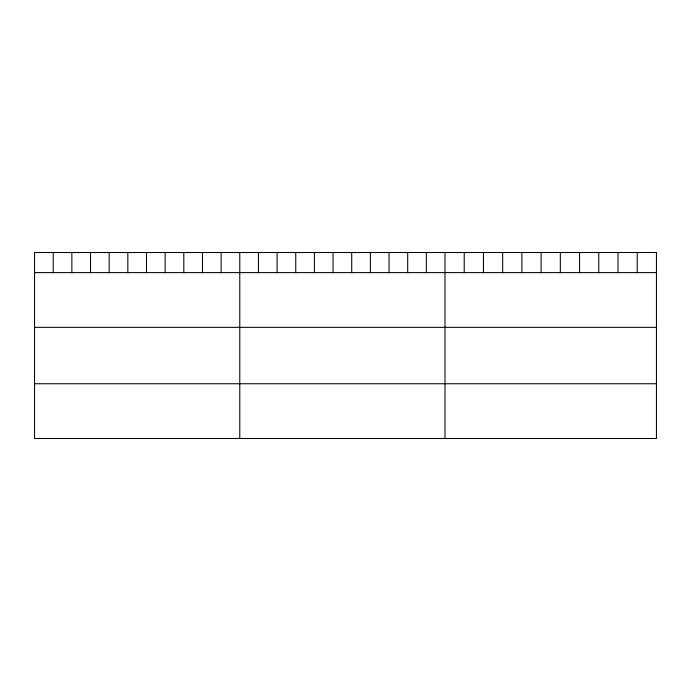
<?xml version="1.0" encoding="UTF-8"?>
<svg xmlns="http://www.w3.org/2000/svg" width="691" height="691" viewBox="0 0 691 691"><rect width="100%" height="100%" fill="white"/><g stroke="black" fill="none" stroke-linecap="round" stroke-linejoin="round"><path stroke-width="1.04" d="M34.55 272.608L656.45 272.608M34.55 327.344L656.45 327.344M34.55 383.747L656.45 383.747M637.232 252.509L637.232 272.608M618.004 252.509L618.004 272.608M598.786 252.509L598.786 272.608M579.559 252.509L579.559 272.608M560.341 252.509L560.341 272.608M541.113 252.509L541.113 272.608M521.895 252.509L521.895 272.608M502.668 252.509L502.668 272.608M483.45 252.509L483.45 272.608M464.222 252.509L464.222 272.608M445.004 252.509L445.004 438.491M426.347 252.509L426.347 272.608M407.69 252.509L407.69 272.608M389.033 252.509L389.033 272.608M370.376 252.509L370.376 272.608M351.719 252.509L351.719 272.608M333.062 252.509L333.062 272.608M314.405 252.509L314.405 272.608M295.748 252.509L295.748 272.608M277.091 252.509L277.091 272.608M258.434 252.509L258.434 272.608M239.777 252.509L239.777 438.491M221.12 252.509L221.12 272.608M202.463 252.509L202.463 272.608M183.806 252.509L183.806 272.608M165.149 252.509L165.149 272.608M146.492 252.509L146.492 272.608M127.835 252.509L127.835 272.608M109.178 252.509L109.178 272.608M90.521 252.509L90.521 272.608M71.864 252.509L71.864 272.608M53.207 252.509L53.207 272.608M656.45 252.509L34.55 252.509L34.55 438.491L656.45 438.491L656.45 252.509"/></g></svg>
